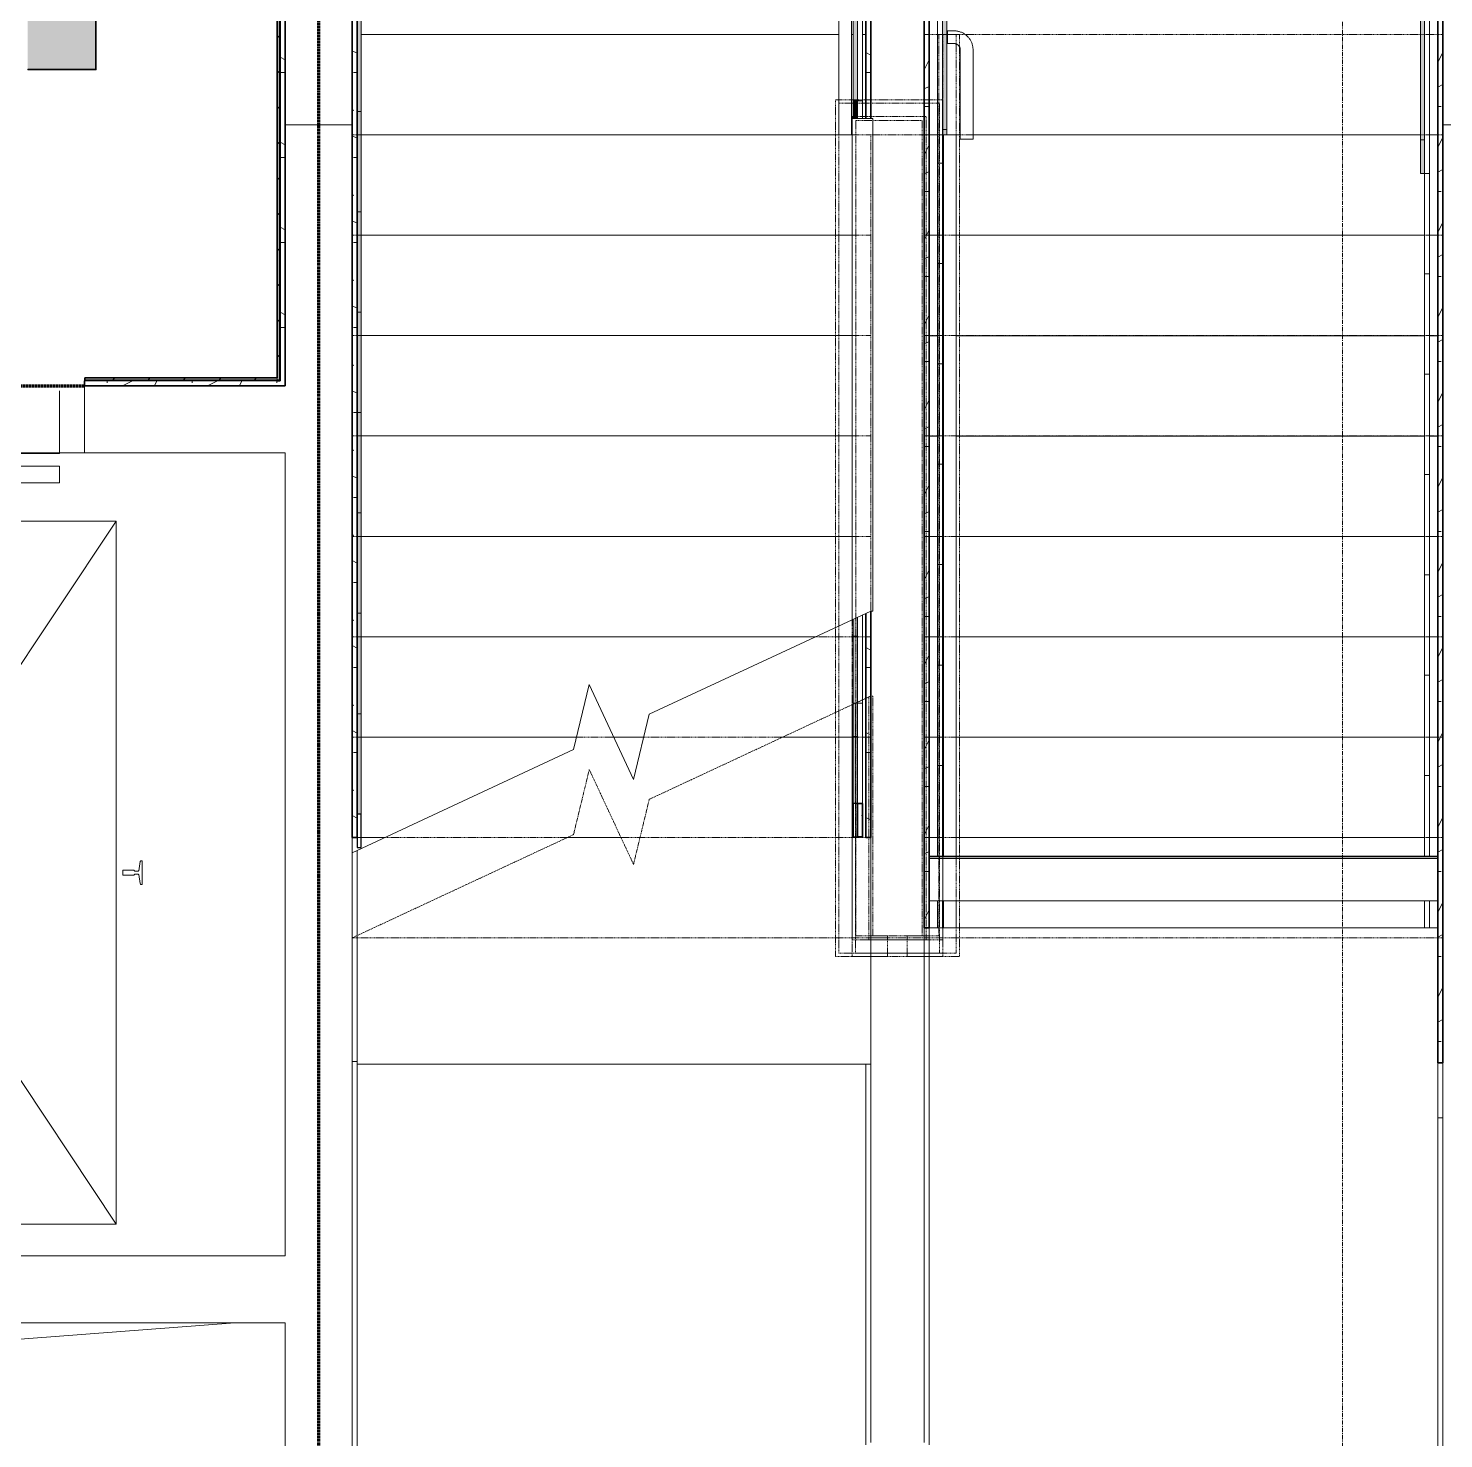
# Model space of a CAD drawing. Header units: millimetres. Extents: x -4948 to 42228, y -4856 to 69378.
# Drawn here: x 32556 to 36786, y 35795 to 40010 of the extents above; entities that cross this region are included whole.
import ezdxf

# ---------------------------------------------------------------- set-up
doc = ezdxf.new("R2010")
doc.units = ezdxf.units.MM
for name, pattern in [('Линия сетки', [22.225, 12.7, -3.175, 3.175, -3.175]), ('Штрих 2_4 х 1_5 мм', [3.9, 2.4, -1.5]), ('Штрих 3 х 1_5 мм', [4.5, 3, -1.5])]:
    doc.linetypes.add(name, pattern=pattern)
for name, color, linetype, lineweight in [('_Сверху_ - Верхние поручни', 7, 'Continuous', 9), ('_Сверху_ - Линия разреза ограждения', 7, 'Continuous', 9), ('A-AREA', 32, 'Continuous', 9), ('A-CLNG', 13, 'Continuous', 13), ('A-DETL-THIN', 151, 'Continuous', 13), ('A-DOOR', 31, 'Continuous', 13), ('A-FLOR', 192, 'Continuous', 13), ('A-GENM', 13, 'Continuous', 9), ('A-PART', 2, 'Continuous', 9), ('A-WALL', 113, 'Continuous', 13), ('A-WALL-PATT', 111, 'Continuous', 13), ('E-CABL-TRAY', 211, 'Continuous', 9), ('I-WALL', 2, 'Continuous', 13), ('Q-SPCQ', 91, 'Continuous', 9), ('S-GRID', 1, 'Continuous', 30), ('S-STRS', 31, 'Continuous', 9), ('S-STRS-MBND', 31, 'Continuous', 9), ('Балясины', 7, 'Continuous', 9), ('Верхние поручни', 7, 'Continuous', 9), ('Поручни', 7, 'Continuous', 9)]:
    doc.layers.add(name, color=color, linetype=linetype, lineweight=lineweight)

# ---------------------------------------------------------------- blocks, each defined once
blk = doc.blocks.new('Ограждение - 1 1_2_ Handrail-8768957-1 этаж отм_ _0_000 лотки')
at = {"layer": 'Балясины', "color": 253}
for p, q in [((-19.1, 0), (19.1, 0)), ((-19.1, 0), (-19.1, -266.7)), ((19.1, -266.7), (19.1, 0)), ((-57.2, -323.9), (-57.2, -285.8)), ((-38.1, -285.8), (-57.2, -285.8)), ((-57.2, -323.9), (-38.1, -323.9))]:
    blk.add_line(p, q, dxfattribs=at)
at = {"layer": 'Балясины', "color": 253, "flags": 128}
for points in [[(-38.1, -323.9), (-35.8, -323.8), (-33.5, -323.7), (-31.3, -323.4), (-29, -323.1), (-26.7, -322.7), (-24.5, -322.2), (-22.3, -321.6), (-20.1, -320.9), (-18, -320.2), (-15.8, -319.3), (-13.8, -318.4), (-11.7, -317.4), (-9.7, -316.3), (-7.7, -315.1), (-5.8, -313.9), (-4, -312.5), (-2.2, -311.1), (-0.4, -309.7), (1.3, -308.1), (2.9, -306.5), (4.5, -304.8), (5.9, -303.1), (7.4, -301.3), (8.7, -299.5), (10, -297.6), (11.2, -295.6), (12.3, -293.6), (13.3, -291.6), (14.3, -289.5), (15.2, -287.4), (16, -285.3), (16.7, -283.1), (17.3, -280.9), (17.8, -278.7), (18.2, -276.4), (18.6, -274.2), (18.8, -271.9), (19, -269.6), (19, -267.3), (19.1, -266.7)], [(-19.1, -266.7), (-19.1, -267.5), (-19.1, -268.2), (-19.2, -269), (-19.3, -269.7), (-19.4, -270.5), (-19.6, -271.2), (-19.8, -272), (-20, -272.7), (-20.3, -273.4), (-20.6, -274.1), (-20.9, -274.8), (-21.2, -275.5), (-21.6, -276.2), (-22, -276.8), (-22.4, -277.5), (-22.8, -278.1), (-23.3, -278.7), (-23.8, -279.3), (-24.3, -279.8), (-24.8, -280.4), (-25.4, -280.9), (-26, -281.4), (-26.6, -281.9), (-27.2, -282.3), (-27.8, -282.7), (-28.5, -283.1), (-29.1, -283.5), (-29.8, -283.8), (-30.5, -284.2), (-31.2, -284.5), (-31.9, -284.7), (-32.6, -285), (-33.4, -285.2), (-34.1, -285.3), (-34.9, -285.5), (-35.6, -285.6), (-36.4, -285.7), (-37.1, -285.7), (-37.9, -285.7), (-38.1, -285.8)]]:
    blk.add_lwpolyline(points, dxfattribs=at)
blk = doc.blocks.new('27ELB-RD-AR-0000-BIM_rvt-1-1 этаж отм_ _0_000 лотки')
at = {"layer": 'A-WALL-PATT', "lineweight": 5}
for points in [[(33538.9, 39762.1), (33550.9, 39762.1), (33550.9, 42342.1), (33538.9, 42342.1), (33538.9, 39941.5)], [(35033.9, 39793.9), (35033.9, 42342.1), (35021.9, 42342.1), (35021.9, 39793.9)], [(36728.9, 39577), (36728.9, 42127.1), (36716.9, 42127.1), (36716.9, 39577)], [(35021.9, 39741.3), (35033.9, 39741.3), (35033.9, 39793.9), (35021.9, 39793.9)], [(33550.9, 39462.1), (33550.9, 39692.1), (33538.9, 39692.1), (33538.9, 39462.1)], [(35288.9, 39607.6), (35291.2, 39607.6), (35291.2, 39691.9), (35300.9, 39691.9), (35300.9, 39707.6), (35288.9, 39707.6)], [(33550.9, 39162.1), (33550.9, 39392.1), (33538.9, 39392.1), (33538.9, 39162.1)], [(33550.9, 38862.1), (33550.9, 39092.1), (33538.9, 39092.1), (33538.9, 38862.1)], [(33550.9, 38562.1), (33550.9, 38792.1), (33538.9, 38792.1), (33538.9, 38562.1)], [(33550.9, 38262.1), (33550.9, 38492.1), (33538.9, 38492.1), (33538.9, 38262.1)], [(35033.9, 37993.9), (35033.9, 38249.5), (35021.9, 38244.5), (35021.9, 37993.9)], [(33550.9, 37962.1), (33550.9, 38192.1), (33538.9, 38192.1), (33538.9, 37962.1)], [(35021.9, 37693.9), (35033.9, 37693.9), (35033.9, 37993.9), (35021.9, 37993.9), (35021.9, 37775.5)], [(33550.9, 37662.1), (33550.9, 37892.1), (33538.9, 37892.1), (33538.9, 37662.1)]]:
    blk.add_hatch(color=252, dxfattribs=at).paths.add_polyline_path(points, flags=0)
h = blk.add_hatch(color=252, dxfattribs=at)
h.paths.add_polyline_path([(35291.2, 39607.6), (35291.2, 39691.9), (35300.9, 39691.9), (35300.9, 42127.1), (35288.9, 42127.1), (35288.9, 39607.6)], flags=0)
h.paths.add_polyline_path([(35288.9, 42142.1), (35300.9, 42142.1), (35300.9, 42150.1), (35288.9, 42150.1)], flags=0)
at = {"layer": 'A-WALL-PATT', "lineweight": 9}
for points in [[(35028.5, 39741.3), (35033.9, 39741.3), (35033.9, 39793.9), (35021.9, 39793.9), (35021.9, 39741.3)], [(33550.9, 39692.1), (33550.9, 39762.1), (33538.9, 39762.1), (33538.9, 39692.1)], [(36716.9, 39577), (36728.9, 39577), (36728.9, 39677), (36716.9, 39677)], [(33550.9, 39392.1), (33550.9, 39462.1), (33538.9, 39462.1), (33538.9, 39392.1)], [(33550.9, 39092.1), (33550.9, 39162.1), (33538.9, 39162.1), (33538.9, 39092.1)], [(33550.9, 38792.1), (33550.9, 38862.1), (33538.9, 38862.1), (33538.9, 38792.1)], [(33550.9, 38492.1), (33550.9, 38562.1), (33538.9, 38562.1), (33538.9, 38492.1)], [(33550.9, 38192.1), (33550.9, 38262.1), (33538.9, 38262.1), (33538.9, 38192.1)], [(35033.9, 38193.9), (35033.9, 38249.5), (35021.9, 38244.5), (35021.9, 38193.9)], [(35033.9, 37893.9), (35033.9, 37993.9), (35021.9, 37993.9), (35021.9, 37893.9)], [(33550.9, 37892.1), (33550.9, 37962.1), (33538.9, 37962.1), (33538.9, 37892.1)]]:
    blk.add_hatch(color=252, dxfattribs=at).paths.add_polyline_path(points, flags=0)
at = {"layer": '_Сверху_ - Верхние поручни', "color": 252, "linetype": 'Штрих 2_4 х 1_5 мм'}
for p, q in [((35277.9, 39992.1), (35339.3, 39992.1)), ((35277.9, 37392.8), (35277.9, 39992.1)), ((35339.3, 37392.8), (35339.3, 39992.1)), ((34968.5, 39796.7), (34968.5, 39640.7)), ((35124.5, 39796.7), (34968.5, 39796.7)), ((35289.3, 39796.7), (35124.5, 39796.7)), ((35289.3, 39692.1), (35289.3, 39796.7)), ((35029.8, 39735.4), (35029.8, 39640.7)), ((35124.5, 39735.4), (35029.8, 39735.4)), ((35227.9, 39735.4), (35124.5, 39735.4)), ((35227.9, 39692.1), (35227.9, 39735.4)), ((35227.9, 37298), (35227.9, 39692.1)), ((35289.3, 37236.7), (35289.3, 39692.1)), ((34968.5, 39640.7), (34968.5, 37236.7)), ((35029.8, 39640.7), (35029.8, 37298)), ((35018.5, 37989), (35073.9, 38014.9)), ((35018.5, 37989), (35018.5, 37392.8)), ((35073.9, 38014.9), (35079.8, 38014.9)), ((35079.8, 38014.9), (35079.8, 37392.8)), ((35018.5, 37392.8), (35018.5, 37236.7)), ((35079.8, 37392.8), (35079.8, 37298)), ((35277.9, 37298), (35277.9, 37392.8)), ((35339.3, 37236.7), (35339.3, 37392.8)), ((35029.8, 37298), (35123.9, 37298)), ((35079.8, 37298), (35227.9, 37298)), ((35123.9, 37298), (35123.9, 37236.7)), ((35183.2, 37298), (35183.2, 37236.7)), ((35183.2, 37298), (35277.9, 37298)), ((34968.5, 37236.7), (35123.9, 37236.7)), ((35018.5, 37236.7), (35289.3, 37236.7)), ((35183.2, 37236.7), (35339.3, 37236.7))]:
    blk.add_line(p, q, dxfattribs=at)
at = {"layer": '_Сверху_ - Линия разреза ограждения', "color": 252, "linetype": 'Штрих 2_4 х 1_5 мм'}
for p, q in [((35289.3, 39992.1), (35329.3, 39992.1)), ((35289.3, 37286.7), (35289.3, 39992.1)), ((35289.3, 39992.1), (35329.3, 39992.1)), ((35289.3, 37286.7), (35289.3, 39992.1)), ((35289.3, 39992.1), (35329.3, 39992.1)), ((35289.3, 37286.7), (35289.3, 39992.1)), ((35289.3, 39992.1), (35329.3, 39992.1)), ((35289.3, 37286.7), (35289.3, 39992.1)), ((35329.3, 37246.7), (35329.3, 39992.1)), ((35329.3, 37246.7), (35329.3, 39992.1)), ((35329.3, 37246.7), (35329.3, 39992.1)), ((35329.3, 37246.7), (35329.3, 39992.1)), ((34978.5, 39786.7), (34978.5, 37246.7)), ((35279.3, 39786.7), (34978.5, 39786.7)), ((34978.5, 39786.7), (34978.5, 37246.7)), ((35279.3, 39786.7), (34978.5, 39786.7)), ((34978.5, 39786.7), (34978.5, 37246.7)), ((35279.3, 39786.7), (34978.5, 39786.7)), ((34978.5, 39786.7), (34978.5, 37246.7)), ((35279.3, 39786.7), (34978.5, 39786.7)), ((35279.3, 39692.1), (35279.3, 39786.7)), ((35279.3, 39692.1), (35279.3, 39786.7)), ((35279.3, 39692.1), (35279.3, 39786.7)), ((35279.3, 39692.1), (35279.3, 39786.7)), ((35018.5, 39746.7), (35018.5, 37286.7)), ((35239.3, 39746.7), (35018.5, 39746.7)), ((35018.5, 39746.7), (35018.5, 37286.7)), ((35239.3, 39746.7), (35018.5, 39746.7)), ((35018.5, 39746.7), (35018.5, 37286.7)), ((35239.3, 39746.7), (35018.5, 39746.7)), ((35018.5, 39746.7), (35018.5, 37286.7)), ((35239.3, 39746.7), (35018.5, 39746.7)), ((35239.3, 39692.1), (35239.3, 39746.7)), ((35239.3, 39692.1), (35239.3, 39746.7)), ((35239.3, 39692.1), (35239.3, 39746.7)), ((35239.3, 39692.1), (35239.3, 39746.7)), ((35239.3, 37286.7), (35239.3, 39692.1)), ((35239.3, 37286.7), (35239.3, 39692.1)), ((35239.3, 37286.7), (35239.3, 39692.1)), ((35239.3, 37286.7), (35239.3, 39692.1)), ((35279.3, 37246.7), (35279.3, 39692.1)), ((35279.3, 37246.7), (35279.3, 39692.1)), ((35279.3, 37246.7), (35279.3, 39692.1)), ((35279.3, 37246.7), (35279.3, 39692.1)), ((35028.5, 37993.7), (35028.5, 37246.7)), ((35028.5, 37993.7), (35028.5, 37246.7)), ((35028.5, 37993.7), (35028.5, 37246.7)), ((35028.5, 37993.7), (35028.5, 37246.7)), ((35068.5, 38012.4), (35068.5, 37286.7)), ((35068.5, 38012.4), (35068.5, 37286.7)), ((35068.5, 38012.4), (35068.5, 37286.7)), ((35068.5, 38012.4), (35068.5, 37286.7)), ((35018.5, 37286.7), (35123.9, 37286.7)), ((35018.5, 37286.7), (35123.9, 37286.7)), ((35018.5, 37286.7), (35123.9, 37286.7)), ((35018.5, 37286.7), (35123.9, 37286.7)), ((35068.5, 37286.7), (35239.3, 37286.7)), ((35068.5, 37286.7), (35239.3, 37286.7)), ((35068.5, 37286.7), (35239.3, 37286.7)), ((35068.5, 37286.7), (35239.3, 37286.7)), ((35123.9, 37286.7), (35289.3, 37286.7)), ((35123.9, 37286.7), (35289.3, 37286.7)), ((35123.9, 37286.7), (35289.3, 37286.7)), ((35123.9, 37286.7), (35289.3, 37286.7)), ((34978.5, 37246.7), (35123.9, 37246.7)), ((34978.5, 37246.7), (35123.9, 37246.7)), ((34978.5, 37246.7), (35123.9, 37246.7)), ((34978.5, 37246.7), (35123.9, 37246.7)), ((35028.5, 37246.7), (35279.3, 37246.7)), ((35028.5, 37246.7), (35279.3, 37246.7)), ((35028.5, 37246.7), (35279.3, 37246.7)), ((35028.5, 37246.7), (35279.3, 37246.7)), ((35123.9, 37246.7), (35329.3, 37246.7)), ((35123.9, 37246.7), (35329.3, 37246.7)), ((35123.9, 37246.7), (35329.3, 37246.7)), ((35123.9, 37246.7), (35329.3, 37246.7))]:
    blk.add_line(p, q, dxfattribs=at)
at = {"layer": 'A-AREA', "color": 252, "linetype": 'Штрих 3 х 1_5 мм', "lineweight": 70}
for p, q in [((33423.9, 42267.1), (33423.9, 34242.1)), ((31373.9, 38942.1), (32723.9, 38942.1))]:
    blk.add_line(p, q, dxfattribs=at)
at = {"layer": 'A-CLNG', "color": 252, "lineweight": 9}
for p, q in [((35073.9, 36915.5), (35073.9, 37592.1)), ((33538.9, 37553.1), (33538.9, 36914.8)), ((35248.9, 37403.1), (36768.9, 37403.1)), ((36768.9, 37322.1), (35248.9, 37322.1)), ((35248.9, 37322.1), (35248.9, 35777.1)), ((35058.9, 36914.8), (33538.9, 36914.8)), ((33538.9, 36914.8), (33538.9, 34207.1)), ((35058.9, 36914.8), (35073.9, 36914.8)), ((35058.9, 35777.1), (35058.9, 36914.8)), ((36768.9, 34207.1), (36768.9, 36758.4))]:
    blk.add_line(p, q, dxfattribs=at)
at = {"layer": 'A-CLNG', "color": 252, "lineweight": 25}
for p, q in [((36768.9, 37534.9), (35248.9, 37534.9)), ((35248.9, 37534.9), (35248.9, 37530.4)), ((35248.9, 37530.4), (36768.9, 37530.4)), ((36768.9, 37530.4), (36768.9, 37534.9))]:
    blk.add_line(p, q, dxfattribs=at)
at = {"layer": 'A-DETL-THIN', "color": 252, "lineweight": 9}
blk.add_line((30846.7, 35964), (33173.9, 36142.1), dxfattribs=at)
at = {"layer": 'A-DOOR', "color": 252, "lineweight": 9}
for p, q in [((32648.9, 38927.1), (32648.9, 38740.1)), ((32648.9, 38740.1), (31448.9, 38740.1)), ((32048.9, 38702.1), (32648.9, 38702.1)), ((32648.9, 38702.1), (32648.9, 38652.1)), ((32648.9, 38652.1), (32048.9, 38652.1))]:
    blk.add_line(p, q, dxfattribs=at)
at = {"layer": 'A-FLOR', "color": 252, "lineweight": 9}
for p, q in [((35248.9, 39692.1), (35273.9, 39692.1)), ((35300.9, 39692.1), (35341.6, 39692.1)), ((35379.7, 39692.1), (36716.9, 39692.1)), ((36743.9, 39692.1), (36768.9, 39692.1)), ((32723.9, 38742.1), (32723.9, 38942.1)), ((32648.9, 38742.1), (32723.9, 38742.1))]:
    blk.add_line(p, q, dxfattribs=at)
at = {"layer": 'A-GENM', "color": 252}
for p, q in [((32892.5, 37522.1), (32896.8, 37522.1)), ((32896.8, 37522.1), (32896.8, 37452.1)), ((32838.9, 37494.7), (32871.5, 37494.7)), ((32838.9, 37479.5), (32838.9, 37494.7)), ((32871.5, 37479.5), (32838.9, 37479.5)), ((32871.5, 37494.7), (32874.1, 37492)), ((32874.1, 37482.2), (32871.5, 37479.5)), ((32874.1, 37492), (32884.9, 37492)), ((32884.9, 37482.2), (32874.1, 37482.2)), ((32886.6, 37493), (32890, 37520)), ((32890, 37454.2), (32886.6, 37481.2)), ((32896.8, 37452.1), (32892.5, 37452.1))]:
    blk.add_line(p, q, dxfattribs=at)
for centre, radius, start, end in [((32893, 37518.9), 3.19, 97.8142, 160.1858), ((32884.9, 37494), 2.02, 270, 330), ((32884.9, 37480.2), 2.02, 30, 90), ((32893, 37455.3), 3.19, 199.8142, 262.1858)]:
    blk.add_arc(centre, radius, start, end, dxfattribs=at)
at = {"layer": 'A-PART', "color": 252, "lineweight": 18}
for p, q in [((35058.9, 42357.1), (35058.9, 39741.3)), ((35073.9, 39741.3), (35073.9, 42357.1)), ((35233.9, 42127.1), (35233.9, 37322.1)), ((35248.9, 37322.1), (35248.9, 42127.1)), ((36768.9, 36918.6), (36768.9, 40107.1)), ((36783.9, 40107.1), (36783.9, 37274.5)), ((35058.9, 38260.1), (35058.9, 37592.1)), ((35073.9, 37592.1), (35073.9, 38266.4)), ((35058.9, 37592.1), (35073.9, 37592.1)), ((35233.9, 37322.1), (35248.9, 37322.1)), ((36783.9, 36918.6), (36783.9, 37274.5)), ((36783.9, 36918.6), (36768.9, 36918.6))]:
    blk.add_line(p, q, dxfattribs=at)
at = {"layer": 'A-PART', "color": 252}
for p, q in [((35273.9, 39607.6), (35273.9, 42127.1)), ((35288.9, 42127.1), (35288.9, 39607.6)), ((36728.9, 39577), (36728.9, 42127.1)), ((36743.9, 42127.1), (36743.9, 39577)), ((35273.9, 39307.6), (35273.9, 39607.6)), ((35288.9, 39607.6), (35273.9, 39607.6)), ((35288.9, 39607.6), (35288.9, 39307.6)), ((36728.9, 39277), (36728.9, 39577)), ((36743.9, 39577), (36728.9, 39577)), ((36743.9, 39577), (36743.9, 39277)), ((35273.9, 39007.6), (35273.9, 39307.6)), ((35288.9, 39307.6), (35273.9, 39307.6)), ((35288.9, 39307.6), (35288.9, 39007.6)), ((36728.9, 38977), (36728.9, 39277)), ((36743.9, 39277), (36728.9, 39277)), ((36743.9, 39277), (36743.9, 38977)), ((35273.9, 38707.6), (35273.9, 39007.6)), ((35288.9, 39007.6), (35273.9, 39007.6)), ((35288.9, 39007.6), (35288.9, 38707.6)), ((36728.9, 38677), (36728.9, 38977)), ((36743.9, 38977), (36728.9, 38977)), ((36743.9, 38977), (36743.9, 38677)), ((35273.9, 38407.6), (35273.9, 38707.6)), ((35288.9, 38707.6), (35273.9, 38707.6)), ((35288.9, 38707.6), (35288.9, 38407.6)), ((36728.9, 38377), (36728.9, 38677)), ((36743.9, 38677), (36728.9, 38677)), ((36743.9, 38677), (36743.9, 38377)), ((35273.9, 38107.6), (35273.9, 38407.6)), ((35288.9, 38407.6), (35273.9, 38407.6)), ((35288.9, 38407.6), (35288.9, 38107.6)), ((36728.9, 38077), (36728.9, 38377)), ((36743.9, 38377), (36728.9, 38377)), ((36743.9, 38377), (36743.9, 38077)), ((35273.9, 37807.6), (35273.9, 38107.6)), ((35288.9, 38107.6), (35273.9, 38107.6)), ((35288.9, 38107.6), (35288.9, 37807.6)), ((36728.9, 37777), (36728.9, 38077)), ((36743.9, 38077), (36728.9, 38077)), ((36743.9, 38077), (36743.9, 37777)), ((35273.9, 37534.9), (35273.9, 37807.6)), ((35288.9, 37807.6), (35273.9, 37807.6)), ((35288.9, 37807.6), (35288.9, 37534.9)), ((36728.9, 37534.9), (36728.9, 37777)), ((36743.9, 37777), (36728.9, 37777)), ((36743.9, 37777), (36743.9, 37534.9)), ((33523.9, 37271.4), (33523.9, 37546.1)), ((35273.9, 37322.1), (35273.9, 37403.1)), ((35288.9, 37403.1), (35288.9, 37322.1)), ((36728.9, 37322.1), (36728.9, 37403.1)), ((36743.9, 37403.1), (36743.9, 37322.1)), ((35233.9, 35784.6), (35233.9, 37322.1)), ((33523.9, 36922.3), (33523.9, 37271.4)), ((33523.9, 36760.9), (33523.9, 36922.3)), ((33523.9, 36922.3), (33538.9, 36922.3)), ((35073.9, 36914.8), (35073.9, 35784.6)), ((36768.9, 36758.4), (36768.9, 36918.6)), ((36783.9, 36918.6), (36783.9, 36832.4)), ((36783.9, 36832.4), (36783.9, 36754.3)), ((33523.9, 34835.3), (33523.9, 36760.9)), ((36783.9, 36754.3), (36768.9, 36754.3)), ((36783.9, 36754.3), (36783.9, 34207.1))]:
    blk.add_line(p, q, dxfattribs=at)
at = {"layer": 'A-WALL', "color": 252, "lineweight": 9}
for p, q in [((33305.9, 38960.1), (33305.9, 42124.1)), ((32724.8, 38960.1), (33299.9, 38960.1)), ((33299.9, 38960.1), (33299.9, 38966.1)), ((33305.9, 38960.1), (33299.9, 38960.1)), ((33299.9, 38957.1), (32724.8, 38957.1)), ((32724.8, 38957.1), (33299.9, 38957.1)), ((33299.9, 38957.1), (33305.9, 38957.1))]:
    blk.add_line(p, q, dxfattribs=at)
at = {"layer": 'A-WALL-PATT', "color": 252, "lineweight": 9}
for p, q in [((33550.9, 39762.1), (33550.9, 42342.1)), ((35021.9, 42342.1), (35021.9, 39793.9)), ((35033.9, 39793.9), (35033.9, 42342.1)), ((35288.9, 39607.6), (35288.9, 42127.1)), ((35300.9, 42127.1), (35300.9, 39691.9)), ((36716.9, 42127.1), (36716.9, 39577)), ((36728.9, 39577), (36728.9, 42127.1)), ((35021.9, 39793.9), (35033.9, 39793.9)), ((35021.9, 39793.9), (35021.9, 39741.3)), ((35021.9, 39793.9), (35021.9, 39741.3)), ((35033.9, 39793.9), (35021.9, 39793.9)), ((35033.9, 39741.3), (35033.9, 39793.9)), ((35033.9, 39741.3), (35033.9, 39793.9)), ((33550.9, 39762.1), (33538.9, 39762.1)), ((33550.9, 39692.1), (33550.9, 39762.1)), ((33538.9, 39692.1), (33550.9, 39692.1)), ((33550.9, 39462.1), (33550.9, 39692.1)), ((35300.9, 39707.6), (35288.9, 39707.6)), ((35288.9, 39707.6), (35288.9, 39607.6)), ((35300.9, 39691.9), (35300.9, 39707.6)), ((36716.9, 39677), (36716.9, 39577)), ((36728.9, 39677), (36716.9, 39677)), ((36728.9, 39577), (36728.9, 39677)), ((35291.2, 39607.6), (35288.9, 39607.6)), ((35288.9, 39607.6), (35291.2, 39607.6)), ((36728.9, 39577), (36716.9, 39577)), ((36716.9, 39577), (36728.9, 39577)), ((33550.9, 39462.1), (33538.9, 39462.1)), ((33550.9, 39392.1), (33550.9, 39462.1)), ((33538.9, 39392.1), (33550.9, 39392.1)), ((33550.9, 39162.1), (33550.9, 39392.1)), ((33550.9, 39162.1), (33538.9, 39162.1)), ((33550.9, 39092.1), (33550.9, 39162.1)), ((33538.9, 39092.1), (33550.9, 39092.1)), ((33550.9, 38862.1), (33550.9, 39092.1)), ((33550.9, 38862.1), (33538.9, 38862.1)), ((33550.9, 38792.1), (33550.9, 38862.1)), ((33538.9, 38792.1), (33550.9, 38792.1)), ((33550.9, 38562.1), (33550.9, 38792.1)), ((33550.9, 38562.1), (33538.9, 38562.1)), ((33550.9, 38492.1), (33550.9, 38562.1)), ((33538.9, 38492.1), (33550.9, 38492.1)), ((33550.9, 38262.1), (33550.9, 38492.1)), ((33550.9, 38262.1), (33538.9, 38262.1)), ((33550.9, 38192.1), (33550.9, 38262.1)), ((35021.9, 38244.5), (35021.9, 37993.9)), ((35021.9, 38244.5), (35021.9, 38193.9)), ((35033.9, 37993.9), (35033.9, 38249.5)), ((35033.9, 38193.9), (35033.9, 38249.5)), ((33538.9, 38192.1), (33550.9, 38192.1)), ((33550.9, 37962.1), (33550.9, 38192.1)), ((35021.9, 38193.9), (35033.9, 38193.9)), ((35021.9, 37993.9), (35033.9, 37993.9)), ((35021.9, 37993.9), (35021.9, 37693.9)), ((35021.9, 37993.9), (35021.9, 37893.9)), ((35033.9, 37993.9), (35021.9, 37993.9)), ((35033.9, 37693.9), (35033.9, 37993.9)), ((35033.9, 37893.9), (35033.9, 37993.9)), ((33550.9, 37962.1), (33538.9, 37962.1)), ((33550.9, 37892.1), (33550.9, 37962.1)), ((33538.9, 37892.1), (33550.9, 37892.1)), ((33550.9, 37662.1), (33550.9, 37892.1)), ((35021.9, 37893.9), (35033.9, 37893.9))]:
    blk.add_line(p, q, dxfattribs=at)
at = {"layer": 'A-WALL-PATT', "color": 252, "linetype": 'Continuous', "lineweight": 9}
for p, q in [((33299.9, 39982), (33305.9, 39988)), ((33538.9, 39936), (33523.9, 39943.5)), ((35073.9, 39930.5), (35058.9, 39938)), ((36768.9, 39908.3), (36782.1, 39934.8)), ((33323.9, 39916.5), (33308.9, 39924)), ((35233.9, 39886.3), (35248.9, 39916.3)), ((33299.9, 39876), (33305.9, 39882)), ((33308.9, 39878), (33323.9, 39878)), ((33528, 39878), (33538.9, 39878)), ((35058.9, 39878), (35073.9, 39878)), ((35233.9, 39829.1), (35248.9, 39836.6)), ((36768.9, 39834.6), (36783.9, 39842.1)), ((33299.9, 39769.9), (33305.9, 39775.9)), ((33527.8, 39763.8), (33523.9, 39771.8)), ((35233.9, 39776.4), (35248.9, 39776.4)), ((36768.9, 39776.4), (36779.2, 39776.4)), ((33538.9, 39682), (33523.9, 39689.5)), ((36768.9, 39654.3), (36782.1, 39680.8)), ((33299.9, 39663.8), (33305.9, 39669.8)), ((33323.9, 39662.5), (33308.9, 39670)), ((35233.9, 39632.3), (35248.9, 39662.3)), ((33308.9, 39624), (33323.9, 39624)), ((33528, 39624), (33538.9, 39624)), ((33299.9, 39557.8), (33305.9, 39563.8)), ((35233.9, 39575.1), (35248.9, 39582.6)), ((36768.9, 39580.6), (36783.9, 39588.1)), ((33527.8, 39509.8), (33523.9, 39517.8)), ((35233.9, 39522.4), (35248.9, 39522.4)), ((36768.9, 39522.4), (36779.2, 39522.4)), ((33299.9, 39451.7), (33305.9, 39457.7)), ((33538.9, 39428), (33523.9, 39435.5)), ((36768.9, 39400.3), (36782.1, 39426.8)), ((33323.9, 39408.5), (33308.9, 39416)), ((35233.9, 39378.3), (35248.9, 39408.3)), ((33299.9, 39345.6), (33305.9, 39351.6)), ((33308.9, 39370), (33323.9, 39370)), ((33528, 39370), (33538.9, 39370)), ((35233.9, 39321.1), (35248.9, 39328.6)), ((36768.9, 39326.6), (36783.9, 39334.1)), ((33527.8, 39255.8), (33523.9, 39263.8)), ((35233.9, 39268.4), (35248.9, 39268.4)), ((36768.9, 39268.4), (36779.2, 39268.4)), ((33299.9, 39239.6), (33305.9, 39245.6)), ((33538.9, 39174), (33523.9, 39181.5)), ((36768.9, 39146.3), (36782.1, 39172.8)), ((33299.9, 39133.5), (33305.9, 39139.5)), ((33323.9, 39154.5), (33308.9, 39162)), ((35233.9, 39124.3), (35248.9, 39154.3)), ((33308.9, 39116), (33323.9, 39116)), ((33528, 39116), (33538.9, 39116)), ((35233.9, 39067.1), (35248.9, 39074.6)), ((36768.9, 39072.6), (36783.9, 39080.1)), ((33299.9, 39027.4), (33305.9, 39033.4)), ((33527.8, 39001.8), (33523.9, 39009.8)), ((35233.9, 39014.4), (35248.9, 39014.4)), ((36768.9, 39014.4), (36779.2, 39014.4)), ((32808.3, 38960.1), (32814.3, 38966.1)), ((32914.3, 38960.1), (32920.3, 38966.1)), ((33020.4, 38960.1), (33026.4, 38966.1)), ((33126.5, 38960.1), (33132.5, 38966.1)), ((33232.5, 38960.1), (33238.5, 38966.1)), ((32791.4, 38950.9), (32791.4, 38957.1)), ((32837.5, 38942.1), (32867.5, 38957.1)), ((32933, 38942.1), (32940.5, 38957.1)), ((33045.4, 38950.9), (33045.4, 38957.1)), ((33091.5, 38942.1), (33121.5, 38957.1)), ((33187, 38942.1), (33194.5, 38957.1)), ((33299.4, 38950.9), (33299.4, 38957.1)), ((33538.9, 38920), (33523.9, 38927.5)), ((36768.9, 38892.3), (36782.1, 38918.8)), ((35233.9, 38870.3), (35248.9, 38900.3)), ((33528, 38862), (33538.9, 38862)), ((35233.9, 38813.1), (35248.9, 38820.6)), ((36768.9, 38818.6), (36783.9, 38826.1)), ((33527.8, 38747.8), (33523.9, 38755.8)), ((35233.9, 38760.4), (35248.9, 38760.4)), ((36768.9, 38760.4), (36779.2, 38760.4)), ((33538.9, 38666), (33523.9, 38673.5)), ((36768.9, 38638.3), (36782.1, 38664.7)), ((35233.9, 38616.3), (35248.9, 38646.3)), ((33528, 38608), (33538.9, 38608)), ((35233.9, 38559.1), (35248.9, 38566.6)), ((36768.9, 38564.6), (36783.9, 38572.1)), ((33527.8, 38493.8), (33523.9, 38501.8)), ((35233.9, 38506.4), (35248.9, 38506.4)), ((36768.9, 38506.4), (36779.2, 38506.4)), ((33538.9, 38412), (33523.9, 38419.5)), ((36768.9, 38384.3), (36782.1, 38410.7)), ((35233.9, 38362.3), (35248.9, 38392.3)), ((33528, 38354), (33538.9, 38354)), ((35233.9, 38305.1), (35248.9, 38312.6)), ((36768.9, 38310.6), (36783.9, 38318.1)), ((33527.8, 38239.8), (33523.9, 38247.8)), ((35233.9, 38252.4), (35248.9, 38252.4)), ((36768.9, 38252.4), (36779.2, 38252.4)), ((33538.9, 38158), (33523.9, 38165.5)), ((35073.9, 38152.5), (35058.9, 38160)), ((36768.9, 38130.3), (36782.1, 38156.7)), ((35233.9, 38108.3), (35248.9, 38138.3)), ((33528, 38100), (33538.9, 38100)), ((35058.9, 38100), (35073.9, 38100)), ((35233.9, 38051.1), (35248.9, 38058.6)), ((36768.9, 38056.6), (36783.9, 38064.1)), ((33527.8, 37985.8), (33523.9, 37993.8)), ((35233.9, 37998.4), (35248.9, 37998.4)), ((36768.9, 37998.4), (36779.2, 37998.4)), ((33538.9, 37904), (33523.9, 37911.5)), ((35073.9, 37898.5), (35058.9, 37906)), ((36768.9, 37876.3), (36782.1, 37902.7)), ((35233.9, 37854.3), (35248.9, 37884.3)), ((33528, 37846), (33538.9, 37846)), ((35058.9, 37846), (35073.9, 37846)), ((35233.9, 37797.1), (35248.9, 37804.6)), ((36768.9, 37802.6), (36783.9, 37810.1)), ((33527.8, 37731.8), (33523.9, 37739.8)), ((35233.9, 37744.4), (35248.9, 37744.4)), ((36768.9, 37744.4), (36779.2, 37744.4)), ((33538.9, 37650), (33523.9, 37657.5)), ((35048.9, 37657), (35046.1, 37658.3)), ((35073.9, 37644.5), (35058.9, 37652)), ((36768.9, 37622.3), (36782.1, 37648.7)), ((35233.9, 37600.3), (35248.9, 37630.3)), ((35233.9, 37543.1), (35248.9, 37550.6)), ((36768.9, 37548.6), (36783.9, 37556.1)), ((35233.9, 37490.4), (35248.9, 37490.4)), ((36768.9, 37490.4), (36779.2, 37490.4)), ((36768.9, 37368.3), (36782.1, 37394.7)), ((35233.9, 37346.3), (35248.9, 37376.3)), ((36768.9, 37294.6), (36783.9, 37302.1)), ((36768.9, 37236.4), (36779.2, 37236.4)), ((36768.9, 37114.3), (36782.1, 37140.7)), ((36768.9, 37040.6), (36783.9, 37048.1)), ((36768.9, 36982.4), (36779.2, 36982.4))]:
    blk.add_line(p, q, dxfattribs=at)
at = {"layer": 'A-WALL-PATT', "color": 252, "lineweight": 25}
for p, q in [((35021.9, 37693.9), (35021.9, 37593.9)), ((35033.9, 37693.9), (35021.9, 37693.9)), ((35033.9, 37593.9), (35033.9, 37693.9)), ((33550.9, 37662.1), (33538.9, 37662.1)), ((33538.9, 37662.1), (33538.9, 37562.1)), ((33550.9, 37562.1), (33550.9, 37662.1)), ((35021.9, 37593.9), (35033.9, 37593.9)), ((33538.9, 37562.1), (33550.9, 37562.1))]:
    blk.add_line(p, q, dxfattribs=at)
at = {"layer": 'I-WALL', "color": 252, "lineweight": 35}
for p, q in [((35058.9, 42357.1), (35058.9, 39741.3)), ((33523.9, 42342.1), (33523.9, 37592.1)), ((33538.9, 37592.1), (33538.9, 42342.1)), ((35073.9, 39741.3), (35073.9, 42342.1)), ((33323.9, 38957.1), (33323.9, 42142.1)), ((33299.9, 42118.1), (33299.9, 38966.1)), ((33308.9, 42127.1), (33308.9, 38957.1)), ((33308.9, 38957.1), (33308.9, 42127.1)), ((35233.9, 42127.1), (35233.9, 37322.1)), ((35248.9, 37322.1), (35248.9, 42127.1)), ((36768.9, 36918.6), (36768.9, 40107.1)), ((36783.9, 40092.1), (36783.9, 37274.5)), ((33299.9, 38966.1), (32724.8, 38966.1)), ((32724.8, 38966.1), (32724.8, 38957.1)), ((32724.8, 38957.1), (32723.9, 38957.1)), ((32723.9, 38957.1), (32723.9, 38942.1)), ((32723.9, 38942.1), (33323.9, 38942.1)), ((33308.9, 38957.1), (33299.9, 38957.1)), ((33305.9, 38957.1), (33308.9, 38957.1)), ((33323.9, 38942.1), (33323.9, 38957.1)), ((35058.9, 38260.1), (35058.9, 37592.1)), ((35073.9, 37592.1), (35073.9, 38266.4)), ((35033.9, 37693.9), (35033.9, 37593.9)), ((35048.9, 37693.9), (35033.9, 37693.9)), ((35048.9, 37593.9), (35048.9, 37693.9)), ((33538.9, 37592.1), (33523.9, 37592.1)), ((35033.9, 37593.9), (35048.9, 37593.9)), ((35058.9, 37592.1), (35073.9, 37592.1)), ((35233.9, 37322.1), (35248.9, 37322.1)), ((36783.9, 36918.6), (36783.9, 37274.5)), ((36783.9, 36918.6), (36768.9, 36918.6))]:
    blk.add_line(p, q, dxfattribs=at)
at = {"layer": 'I-WALL', "color": 252, "lineweight": 9}
for p, q in [((35033.9, 39793.9), (35033.9, 42342.1)), ((35048.9, 42342.1), (35048.9, 39793.9)), ((35273.9, 39607.6), (35273.9, 42127.1)), ((35288.9, 42127.1), (35288.9, 39607.6)), ((36728.9, 39577), (36728.9, 42127.1)), ((36743.9, 42127.1), (36743.9, 39577)), ((35033.9, 39741.3), (35033.9, 39793.9)), ((35048.9, 39793.9), (35033.9, 39793.9)), ((35048.9, 39793.9), (35048.9, 39741.3)), ((35273.9, 39307.6), (35273.9, 39607.6)), ((35288.9, 39607.6), (35273.9, 39607.6)), ((35288.9, 39607.6), (35288.9, 39307.6)), ((36728.9, 39277), (36728.9, 39577)), ((36728.9, 39577), (36743.9, 39577)), ((36743.9, 39577), (36743.9, 39277)), ((35273.9, 39007.6), (35273.9, 39307.6)), ((35288.9, 39307.6), (35273.9, 39307.6)), ((35288.9, 39307.6), (35288.9, 39007.6)), ((36728.9, 38977), (36728.9, 39277)), ((36743.9, 39277), (36728.9, 39277)), ((36743.9, 39277), (36743.9, 38977)), ((35273.9, 38707.6), (35273.9, 39007.6)), ((35288.9, 39007.6), (35273.9, 39007.6)), ((35288.9, 39007.6), (35288.9, 38707.6)), ((36728.9, 38677), (36728.9, 38977)), ((36743.9, 38977), (36728.9, 38977)), ((36743.9, 38977), (36743.9, 38677)), ((35273.9, 38407.6), (35273.9, 38707.6)), ((35288.9, 38707.6), (35273.9, 38707.6)), ((35288.9, 38707.6), (35288.9, 38407.6)), ((36728.9, 38377), (36728.9, 38677)), ((36743.9, 38677), (36728.9, 38677)), ((36743.9, 38677), (36743.9, 38377)), ((35273.9, 38107.6), (35273.9, 38407.6)), ((35288.9, 38407.6), (35273.9, 38407.6)), ((35288.9, 38407.6), (35288.9, 38107.6)), ((36728.9, 38077), (36728.9, 38377)), ((36743.9, 38377), (36728.9, 38377)), ((36743.9, 38377), (36743.9, 38077)), ((35033.9, 37993.9), (35033.9, 38249.5)), ((35048.9, 38255.8), (35048.9, 37993.9)), ((35273.9, 37807.6), (35273.9, 38107.6)), ((35288.9, 38107.6), (35273.9, 38107.6)), ((35288.9, 38107.6), (35288.9, 37807.6)), ((36728.9, 37777), (36728.9, 38077)), ((36743.9, 38077), (36728.9, 38077)), ((36743.9, 38077), (36743.9, 37777)), ((35033.9, 37693.9), (35033.9, 37993.9)), ((35048.9, 37993.9), (35033.9, 37993.9)), ((35048.9, 37993.9), (35048.9, 37693.9)), ((35273.9, 37534.9), (35273.9, 37807.6)), ((35288.9, 37807.6), (35273.9, 37807.6)), ((35288.9, 37807.6), (35288.9, 37534.9)), ((36728.9, 37534.9), (36728.9, 37777)), ((36743.9, 37777), (36728.9, 37777)), ((36743.9, 37777), (36743.9, 37534.9)), ((33523.9, 36922.3), (33523.9, 37546.1)), ((35273.9, 37322.1), (35273.9, 37403.1)), ((35288.9, 37403.1), (35288.9, 37322.1)), ((36728.9, 37322.1), (36728.9, 37403.1)), ((36743.9, 37403.1), (36743.9, 37322.1)), ((35233.9, 35784.6), (35233.9, 37322.1)), ((33523.9, 34192.1), (33523.9, 36922.3)), ((33523.9, 36922.3), (33538.9, 36922.3)), ((35073.9, 36914.8), (35073.9, 35784.6)), ((36768.9, 36758.4), (36768.9, 36918.6)), ((36783.9, 36918.6), (36783.9, 36832.4)), ((36783.9, 36832.4), (36783.9, 36754.3)), ((36768.9, 36754.3), (36783.9, 36754.3)), ((36783.9, 36754.3), (36783.9, 34207.1))]:
    blk.add_line(p, q, dxfattribs=at)
at = {"layer": 'Q-SPCQ', "color": 252}
for p, q in [((33323.9, 38742.1), (30773.9, 38742.1)), ((33323.9, 38742.1), (30773.9, 38742.1)), ((33323.9, 36342.1), (33323.9, 38742.1)), ((33323.9, 36342.1), (33323.9, 38742.1)), ((31418.9, 38537.1), (32818.9, 38537.1)), ((32818.9, 38537.1), (31418.9, 38537.1)), ((32280.1, 37728.9), (32818.9, 38537.1)), ((32818.9, 38537.1), (32818.9, 36437.1)), ((32818.9, 36437.1), (32818.9, 38537.1)), ((32896.8, 37522.1), (32892.5, 37522.1)), ((32896.8, 37452.1), (32896.8, 37522.1)), ((32838.9, 37494.7), (32838.9, 37479.5)), ((32871.5, 37494.7), (32838.9, 37494.7)), ((32838.9, 37479.5), (32871.5, 37479.5)), ((32874.1, 37492), (32871.5, 37494.7)), ((32871.5, 37479.5), (32874.1, 37482.2)), ((32884.9, 37492), (32874.1, 37492)), ((32874.1, 37482.2), (32884.9, 37482.2)), ((32890, 37520), (32886.6, 37493)), ((32886.6, 37481.2), (32890, 37454.2)), ((32892.5, 37452.1), (32896.8, 37452.1)), ((32818.9, 36437.1), (32282.4, 37241.7)), ((32818.9, 36437.1), (31418.9, 36437.1)), ((31418.9, 36437.1), (32818.9, 36437.1)), ((30773.9, 36342.1), (33323.9, 36342.1)), ((30773.9, 36342.1), (33323.9, 36342.1))]:
    blk.add_line(p, q, dxfattribs=at)
for centre, radius, start, end in [((32893, 37518.9), 3.19, 97.8142, 160.1858), ((32884.9, 37494), 2.02, 270, 330), ((32884.9, 37480.2), 2.02, 30, 90), ((32893, 37455.3), 3.19, 199.8142, 262.1858)]:
    blk.add_arc(centre, radius, start, end, dxfattribs=at)
at = {"layer": 'S-STRS', "color": 252, "linetype": 'Штрих 2_4 х 1_5 мм'}
for p, q in [((34978.5, 39991.9), (33550.9, 39991.9)), ((35021.9, 39991.9), (35016.6, 39991.9)), ((35058.9, 39991.9), (35048.9, 39991.9)), ((35018.5, 39692.1), (33550.9, 39692.1)), ((35018.5, 39392.1), (33550.9, 39392.1)), ((35248.9, 39391.9), (35273.9, 39391.9)), ((35288.9, 39391.9), (35291.2, 39391.9)), ((35329.3, 39391.9), (36728.9, 39391.9)), ((36743.9, 39391.9), (36768.9, 39391.9)), ((35018.5, 39092.1), (33550.9, 39092.1)), ((35248.9, 39091.9), (35273.9, 39091.9)), ((35288.9, 39091.9), (35291.2, 39091.9)), ((35329.3, 39091.9), (36728.9, 39091.9)), ((36743.9, 39091.9), (36768.9, 39091.9)), ((35018.5, 38792.1), (33550.9, 38792.1)), ((35248.9, 38791.9), (35273.9, 38791.9)), ((35288.9, 38791.9), (35291.2, 38791.9)), ((35329.3, 38791.9), (36728.9, 38791.9)), ((36743.9, 38791.9), (36768.9, 38791.9)), ((35018.5, 38492.1), (33550.9, 38492.1)), ((35248.9, 38491.9), (35273.9, 38491.9)), ((35288.9, 38491.9), (35291.2, 38491.9)), ((35329.3, 38491.9), (36728.9, 38491.9)), ((36743.9, 38491.9), (36768.9, 38491.9)), ((34909.2, 38192.1), (33550.9, 38192.1)), ((35248.9, 38191.9), (35273.9, 38191.9)), ((35288.9, 38191.9), (35291.2, 38191.9)), ((35329.3, 38191.9), (36728.9, 38191.9)), ((36743.9, 38191.9), (36768.9, 38191.9)), ((34194.7, 37892.1), (33550.9, 37892.1)), ((34395.6, 37892.1), (34306, 37892.1)), ((35248.9, 37891.9), (35273.9, 37891.9)), ((35288.9, 37891.9), (35291.2, 37891.9)), ((35329.3, 37891.9), (36728.9, 37891.9)), ((36743.9, 37891.9), (36768.9, 37891.9)), ((33622.5, 37592.1), (33523.9, 37592.1)), ((35248.9, 37591.9), (35273.9, 37591.9)), ((35288.9, 37591.9), (35291.2, 37591.9)), ((35329.3, 37591.9), (36728.9, 37591.9)), ((36743.9, 37591.9), (36768.9, 37591.9))]:
    blk.add_line(p, q, dxfattribs=at)
at = {"layer": 'S-STRS', "color": 252}
for p, q in [((34978.5, 39991.9), (33550.9, 39991.9)), ((35021.9, 39991.9), (35016.6, 39991.9)), ((35058.9, 39991.9), (35048.9, 39991.9)), ((35018.5, 39692.1), (33550.9, 39692.1)), ((35248.9, 39691.9), (35273.9, 39691.9)), ((35329.3, 39691.9), (35341.6, 39691.9)), ((35379.7, 39691.9), (36716.9, 39691.9)), ((36743.9, 39691.9), (36768.9, 39691.9)), ((35018.5, 39392.1), (33550.9, 39392.1)), ((35248.9, 39391.9), (35273.9, 39391.9)), ((35288.9, 39391.9), (35291.2, 39391.9)), ((35329.3, 39391.9), (36728.9, 39391.9)), ((36743.9, 39391.9), (36768.9, 39391.9)), ((35018.5, 39092.1), (33550.9, 39092.1)), ((35248.9, 39091.9), (35273.9, 39091.9)), ((35288.9, 39091.9), (35291.2, 39091.9)), ((35329.3, 39091.9), (36728.9, 39091.9)), ((36743.9, 39091.9), (36768.9, 39091.9)), ((35018.5, 38792.1), (33550.9, 38792.1)), ((35248.9, 38791.9), (35273.9, 38791.9)), ((35288.9, 38791.9), (35291.2, 38791.9)), ((35329.3, 38791.9), (36728.9, 38791.9)), ((36743.9, 38791.9), (36768.9, 38791.9)), ((35018.5, 38492.1), (33550.9, 38492.1)), ((35248.9, 38491.9), (35273.9, 38491.9)), ((35288.9, 38491.9), (35291.2, 38491.9)), ((35329.3, 38491.9), (36728.9, 38491.9)), ((36743.9, 38491.9), (36768.9, 38491.9)), ((34909.2, 38192.1), (33550.9, 38192.1)), ((35248.9, 38191.9), (35273.9, 38191.9)), ((35288.9, 38191.9), (35291.2, 38191.9)), ((35329.3, 38191.9), (36728.9, 38191.9)), ((36743.9, 38191.9), (36768.9, 38191.9)), ((34194.7, 37892.1), (33550.9, 37892.1)), ((34395.6, 37892.1), (34306, 37892.1)), ((35248.9, 37891.9), (35273.9, 37891.9)), ((35288.9, 37891.9), (35291.2, 37891.9)), ((35329.3, 37891.9), (36728.9, 37891.9)), ((36743.9, 37891.9), (36768.9, 37891.9)), ((33523.9, 37592.1), (33523.9, 37546.1)), ((33622.5, 37592.1), (33523.9, 37592.1)), ((35248.9, 37591.9), (35273.9, 37591.9)), ((35288.9, 37591.9), (35291.2, 37591.9)), ((35329.3, 37591.9), (36728.9, 37591.9)), ((36743.9, 37591.9), (36768.9, 37591.9))]:
    blk.add_line(p, q, dxfattribs=at)
at = {"layer": 'S-STRS-MBND', "color": 252, "linetype": 'Штрих 2_4 х 1_5 мм'}
for p, q in [((33523.9, 42142.1), (33523.9, 39692.1)), ((36783.9, 39692.1), (36783.9, 42142.1)), ((35233.9, 39992.1), (36783.9, 39992.1)), ((35233.9, 37292.1), (35233.9, 39992.1)), ((36783.9, 37292.1), (36783.9, 39992.1)), ((35073.9, 39692.1), (33523.9, 39692.1)), ((33523.9, 39692.1), (33523.9, 37292.1)), ((35073.9, 39692.1), (33523.9, 39692.1)), ((35073.9, 39692.1), (35233.9, 39692.1)), ((35073.9, 39692.1), (35073.9, 37292.1)), ((35233.9, 39692.1), (36783.9, 39692.1)), ((35233.9, 37292.1), (35233.9, 39692.1)), ((35233.9, 39692.1), (36783.9, 39692.1)), ((35233.9, 39692.1), (36783.9, 39692.1)), ((35233.9, 39692.1), (36783.9, 39692.1)), ((36783.9, 37292.1), (36783.9, 39692.1)), ((35073.9, 39392.1), (33523.9, 39392.1)), ((35073.9, 39392.1), (33523.9, 39392.1)), ((35233.9, 39392.1), (36783.9, 39392.1)), ((35233.9, 39392.1), (36783.9, 39392.1)), ((35233.9, 39392.1), (36783.9, 39392.1)), ((35233.9, 39392.1), (36783.9, 39392.1)), ((35073.9, 39092.1), (33523.9, 39092.1)), ((35073.9, 39092.1), (33523.9, 39092.1)), ((35233.9, 39092.1), (36783.9, 39092.1)), ((35233.9, 39092.1), (36783.9, 39092.1)), ((35233.9, 39092.1), (36783.9, 39092.1)), ((35233.9, 39092.1), (36783.9, 39092.1)), ((35073.9, 38792.1), (33523.9, 38792.1)), ((35073.9, 38792.1), (33523.9, 38792.1)), ((35233.9, 38792.1), (36783.9, 38792.1)), ((35233.9, 38792.1), (36783.9, 38792.1)), ((35233.9, 38792.1), (36783.9, 38792.1)), ((35233.9, 38792.1), (36783.9, 38792.1)), ((35073.9, 38492.1), (33523.9, 38492.1)), ((35073.9, 38492.1), (33523.9, 38492.1)), ((35233.9, 38492.1), (36783.9, 38492.1)), ((35233.9, 38492.1), (36783.9, 38492.1)), ((35233.9, 38492.1), (36783.9, 38492.1)), ((35233.9, 38492.1), (36783.9, 38492.1)), ((35073.9, 38192.1), (33523.9, 38192.1)), ((35073.9, 38192.1), (33523.9, 38192.1)), ((35233.9, 38192.1), (36783.9, 38192.1)), ((35233.9, 38192.1), (36783.9, 38192.1)), ((35233.9, 38192.1), (36783.9, 38192.1)), ((35233.9, 38192.1), (36783.9, 38192.1)), ((34412.1, 37706.3), (35073.9, 38014.9)), ((35073.9, 37892.1), (33523.9, 37892.1)), ((35073.9, 37892.1), (33523.9, 37892.1)), ((35021.9, 37892.1), (34810.6, 37892.1)), ((35021.9, 37892.1), (34810.6, 37892.1)), ((35058.9, 37892.1), (35048.9, 37892.1)), ((35058.9, 37892.1), (35048.9, 37892.1)), ((35233.9, 37892.1), (36783.9, 37892.1)), ((35233.9, 37892.1), (36783.9, 37892.1)), ((35233.9, 37892.1), (36783.9, 37892.1)), ((35233.9, 37892.1), (36783.9, 37892.1)), ((34185.6, 37600.7), (34232.8, 37795.1)), ((34232.8, 37795.1), (34364.9, 37511.9)), ((34364.9, 37511.9), (34412.1, 37706.3)), ((33523.9, 37292.1), (34185.6, 37600.7)), ((35073.9, 37592.1), (33523.9, 37592.1)), ((35073.9, 37592.1), (33523.9, 37592.1)), ((34327.5, 37592.1), (34167.2, 37592.1)), ((34327.5, 37592.1), (34167.2, 37592.1)), ((35073.9, 37592.1), (34384.4, 37592.1)), ((35073.9, 37592.1), (34384.4, 37592.1)), ((35073.9, 37592.1), (35073.9, 37292.1)), ((35233.9, 37592.1), (36783.9, 37592.1)), ((35233.9, 37592.1), (36783.9, 37592.1)), ((35233.9, 37592.1), (36783.9, 37592.1)), ((35233.9, 37592.1), (36783.9, 37592.1)), ((33523.9, 37292.1), (33523.9, 34192.1)), ((33523.9, 37292.1), (33523.9, 34192.1)), ((35073.9, 37292.1), (33523.9, 37292.1)), ((35073.9, 37292.1), (33523.9, 37292.1)), ((35073.9, 37292.1), (33523.9, 37292.1)), ((35073.9, 37292.1), (33523.9, 37292.1)), ((35123.9, 37292.1), (35073.9, 37292.1)), ((35233.9, 37292.1), (35073.9, 37292.1)), ((35233.9, 37292.1), (35123.9, 37292.1)), ((35233.9, 37292.1), (36783.9, 37292.1)), ((35233.9, 37292.1), (36783.9, 37292.1)), ((35233.9, 37292.1), (36783.9, 37292.1)), ((35233.9, 37292.1), (36783.9, 37292.1)), ((36783.9, 34192.1), (36783.9, 37292.1)), ((36783.9, 34192.1), (36783.9, 37292.1))]:
    blk.add_line(p, q, dxfattribs=at)
at = {"layer": 'S-STRS-MBND', "color": 252}
for p, q in [((34412.1, 37960.3), (35018.5, 38243)), ((34185.6, 37854.7), (34232.8, 38049.1)), ((34232.8, 38049.1), (34364.9, 37765.9)), ((34364.9, 37765.9), (34412.1, 37960.3)), ((33523.9, 37546.1), (34185.6, 37854.7))]:
    blk.add_line(p, q, dxfattribs=at)
at = {"layer": 'Верхние поручни', "color": 252}
for p, q in [((35079.8, 39741.3), (35018.5, 39741.3)), ((35018.5, 39741.3), (35018.5, 38243)), ((35079.8, 39741.3), (35079.8, 38268.9)), ((35018.5, 38243), (35073.9, 38268.9)), ((35073.9, 38268.9), (35079.8, 38268.9))]:
    blk.add_line(p, q, dxfattribs=at)
at = {"layer": 'Поручни', "color": 252}
for p, q in [((34978.5, 40291.9), (34978.5, 39692.1)), ((35016.6, 40291.9), (35016.6, 39692.1)), ((35291.2, 39691.9), (35329.3, 39691.9)), ((35291.2, 37534.9), (35291.2, 39691.9)), ((35329.3, 37534.9), (35329.3, 39691.9)), ((35291.2, 37322.1), (35291.2, 37403.1)), ((35329.3, 37322.1), (35329.3, 37403.1))]:
    blk.add_line(p, q, dxfattribs=at)
at = {"color": 252, "extrusion": (0, 0, -1), "zscale": -1, "rotation": 180}
blk.add_blockref('Ограждение - 1 1_2_ Handrail-8768957-1 этаж отм_ _0_000 лотки', (-35360.7, 39679.2), dxfattribs=at)
blk = doc.blocks.new('27ELB-RD-KR2-0000-BIM_rvt-1-1 этаж отм_ _0_000 лотки')
at = {"layer": 'A-FLOR', "color": 252, "lineweight": 15}
for p, q in [((33523.9, 39722.1), (33323.9, 39722.1)), ((32723.9, 38742.1), (33323.9, 38742.1)), ((33323.9, 38742.1), (33323.9, 36342.1)), ((33323.9, 36342.1), (30773.9, 36342.1)), ((30723.9, 36142.1), (33323.9, 36142.1)), ((33323.9, 36142.1), (33323.9, 34942.1))]:
    blk.add_line(p, q, dxfattribs=at)
at = {"layer": 'A-WALL', "color": 252, "lineweight": 15}
blk.add_line((37033.9, 39722.1), (36783.9, 39722.1), dxfattribs=at)
at = {"layer": 'S-GRID', "color": 252, "linetype": 'Линия сетки', "lineweight": 9}
blk.add_line((36483.9, -4856.4), (36483.9, 68377.9), dxfattribs=at)
blk = doc.blocks.new('СКС-Угол горизонтальный CPO 45-S5-Combitech-DKC - СКС-Угол горизонтальный CPO 45-S5-Combitech-DKC-836676-1 этаж отм_ _0_000 лотки')
at = {"layer": 'E-CABL-TRAY', "lineweight": 13}
for points in [[(-105, -100), (100, -100), (100, 105), (97.5, 105), (97.5, -97.5), (-105, -97.5)], [(-105, -97.5), (97.5, -97.5), (97.5, 105), (-97.5, 105), (-97.5, 97.5), (-105, 97.5)], [(-105, 97.5), (-97.5, 97.5), (-97.5, 105), (-100, 105), (-100, 100), (-105, 100)]]:
    blk.add_hatch(color=20, dxfattribs=at).paths.add_polyline_path(points, flags=0)
at = {"layer": 'E-CABL-TRAY', "color": 10}
for p, q in [((-105, 97.5), (-105, 100)), ((-105, 100), (-100, 100)), ((-97.5, 97.5), (-105, 97.5)), ((-97.5, 105), (-100, 105)), ((-100, 105), (-100, 100)), ((-97.5, 97.5), (-97.5, 105)), ((100, 105), (97.5, 105)), ((97.5, 105), (97.5, -97.5)), ((100, -100), (100, 105)), ((-105, -100), (-105, -97.5)), ((97.5, -97.5), (-105, -97.5)), ((100, -100), (-105, -100))]:
    blk.add_line(p, q, dxfattribs=at)
blk = doc.blocks.new('СКС-Соединитель 1-S5-Combitech-DKC-не для заказа - СКС-Соединитель 1-S5-Combitech-DKC-не для заказа-V188-1 этаж отм_ _0_000 лотки')
at = {"layer": 'E-CABL-TRAY', "lineweight": 13}
for points in [[(0, 0), (1.2, 0), (1.2, 115), (0, 115), (0, 2.5)], [(-115, -1.2), (0, -1.2), (0, 0), (-115, 0)]]:
    blk.add_hatch(color=20, dxfattribs=at).paths.add_polyline_path(points, flags=0)

msp = doc.modelspace()

# ---------------------------------------------------------------- block references
at = {"lineweight": 5}
for name in ['27ELB-RD-KR2-0000-BIM_rvt-1-1 этаж отм_ _0_000 лотки', '27ELB-RD-AR-0000-BIM_rvt-1-1 этаж отм_ _0_000 лотки']:
    msp.add_blockref(name, (0, 0), dxfattribs=at)
at = {"layer": 'E-CABL-TRAY', "color": 10}
for name, p in [('СКС-Угол горизонтальный CPO 45-S5-Combitech-DKC - СКС-Угол горизонтальный CPO 45-S5-Combitech-DKC-836676-1 этаж отм_ _0_000 лотки', (32659.3, 39986.1)), ('СКС-Соединитель 1-S5-Combitech-DKC-не для заказа - СКС-Соединитель 1-S5-Combitech-DKC-не для заказа-V188-1 этаж отм_ _0_000 лотки', (32759.3, 39886.1))]:
    msp.add_blockref(name, p, dxfattribs=at)

doc.saveas('drawing.dxf')
